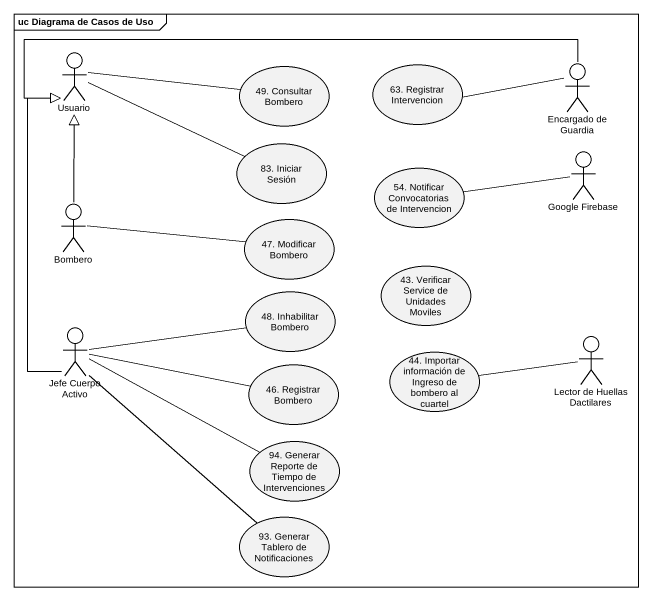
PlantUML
@startuml
mainframe uc Diagrama de Casos de Uso
actor Usuario
usecase "49. Consultar Bombero" as u49_Consultar_Bombero
usecase "63. Registrar Intervencion" as u63_Registrar_Intervencion
actor "Encargado de Guardia" as Encargado_de_Guardia
usecase "83. Iniciar Sesión" as u83_Iniciar_Sesión
actor "Google Firebase" as Google_Firebase
actor Bombero
usecase "54. Notificar Convocatorias de Intervencion" as u54_Notificar_Convocatorias
usecase "47. Modificar Bombero" as u47_Modificar_Bombero
usecase "43. Verificar Service de Unidades Moviles" as u43_Verificar_Service_de
usecase "48. Inhabilitar Bombero" as u48_Inhabilitar_Bombero
actor "Jefe Cuerpo Activo" as Jefe_Cuerpo_Activo
usecase "44. Importar información de Ingreso de bombero al cuartel" as u44_Importar_información_de
actor "Lector de Huellas Dactilares" as Lector_de_Huellas_Dactilares
usecase "46. Registrar Bombero" as u46_Registrar_Bombero
usecase "94. Generar Reporte de Tiempo de Intervenciones" as u94_Generar_Reporte_de
usecase "93. Generar Tablero de Notificaciones" as u93_Generar_Tablero_de
Usuario -right- u49_Consultar_Bombero
Usuario -right- u83_Iniciar_Sesión
u63_Registrar_Intervencion -right- Encargado_de_Guardia
Encargado_de_Guardia -left-|> Usuario
Bombero -up-|> Usuario
Bombero -right- u47_Modificar_Bombero
u54_Notificar_Convocatorias -right- Google_Firebase
Jefe_Cuerpo_Activo -up-|> Usuario
Jefe_Cuerpo_Activo -right- u48_Inhabilitar_Bombero
Jefe_Cuerpo_Activo -right- u46_Registrar_Bombero
Jefe_Cuerpo_Activo -right- u94_Generar_Reporte_de
Jefe_Cuerpo_Activo -- u93_Generar_Tablero_de
Lector_de_Huellas_Dactilares -left- u44_Importar_información_de
@enduml
